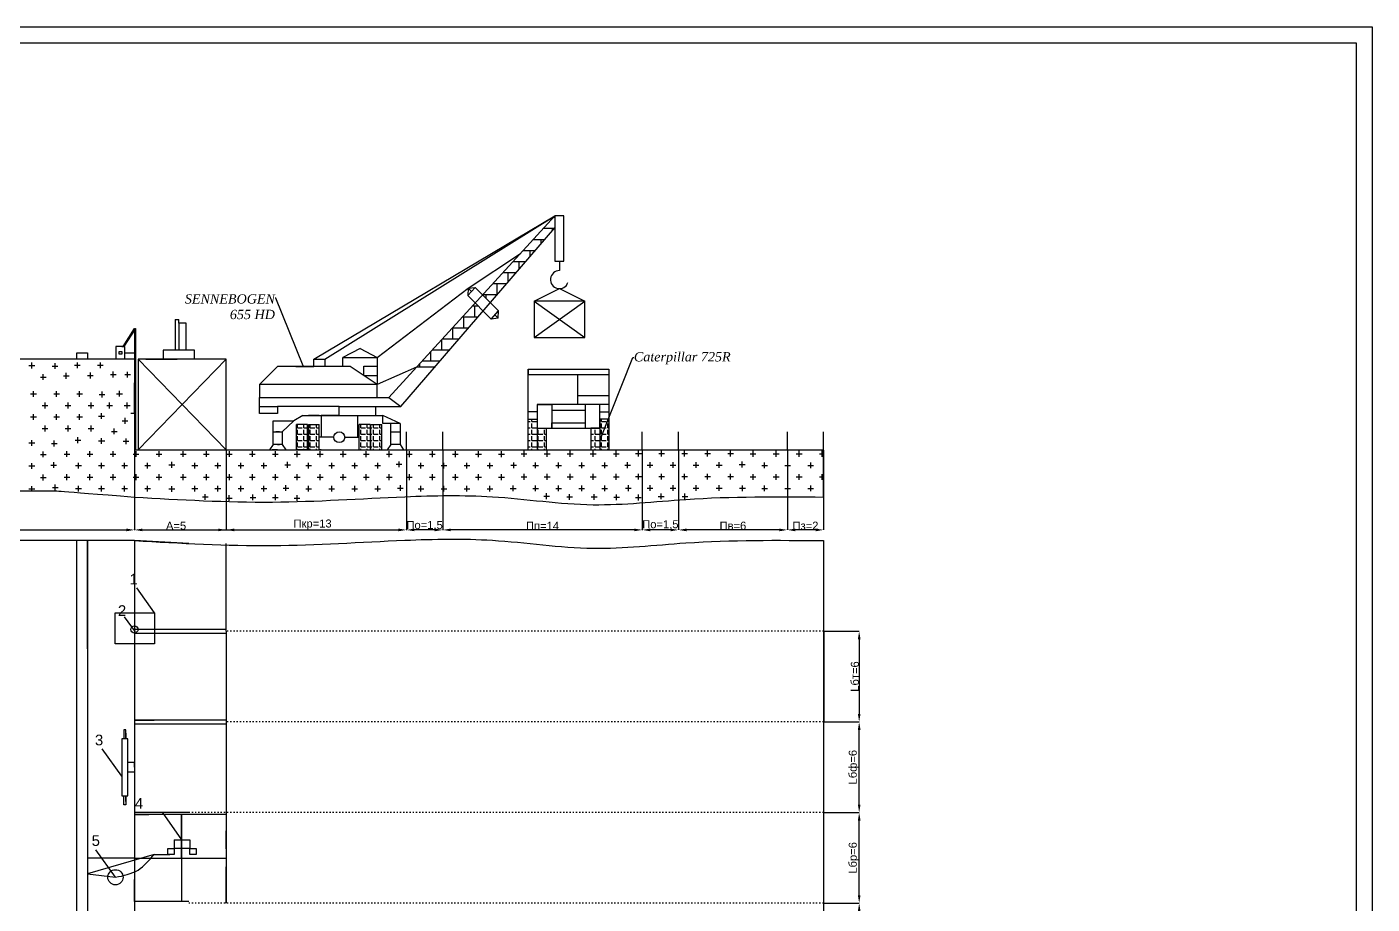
# Model space of a CAD drawing. Header units: millimetres. Extents: x -1735 to 23465, y 152 to 17972.
# Drawn here: x 10856 to 23465, y 9747 to 17972 of the extents above; entities that cross this region are included whole.
import ezdxf
from ezdxf import colors
from ezdxf.entities.mleader import LeaderData, LeaderLine
from ezdxf.math import Vec2, Vec3

# ---------------------------------------------------------------- set-up
doc = ezdxf.new("R2010")
doc.units = ezdxf.units.MM
doc.linetypes.add('ACAD_ISO03W100', pattern=[30, 12, -18])
doc.layers.add('Форматка', color=7, linetype='Continuous', lineweight=20)
doc.styles.get("Standard").update_dxf_attribs({"font": 'arial.ttf'})
doc.dimstyles.new('ISO-25', dxfattribs={"dimtxt": 75, "dimasz": 75, "dimexe": 1.25, "dimexo": 0.625, "dimtad": 1, "dimtxsty": 'Standard', "dimcen": 2.5, "dimadec": 0, "dimazin": 0, "dimtfac": 1, "dimtmove": 0, "dimatfit": 3, "dimfxl": 1, "dimarcsym": 0})
pattern_1 = [(0, (-18728.11, -28892.644), (0, 59.3725), [43.18, -16.1925]), (90, (-18728.11, -28892.644), (-59.3725, 4e-15), [43.18, -16.1925])]

# ---------------------------------------------------------------- blocks, each defined once
blk = doc.blocks.new('*D2')
at = {"color": 0, "lineweight": -2, "transparency": 16777216}
for p, q in [((18325, 12306), (18658, 12306)), ((18657, 12231), (18657, 11531)), ((18325, 11456), (18658, 11456))]:
    blk.add_line(p, q, dxfattribs=at)
at = {"color": 0, "transparency": 16777216}
for points in [[(18645, 12231), (18670, 12231), (18657, 12306)], [(18645, 11531), (18670, 11531), (18657, 11456)]]:
    blk.add_solid(points, dxfattribs=at)
at = {"layer": 'Defpoints', "color": 0, "transparency": 16777216}
for p in [(18324, 12306), (18324, 11456), (18657, 11456)]:
    blk.add_point(p, dxfattribs=at)
at = {"color": 0, "transparency": 16777216, "insert": (18617, 11881), "char_height": 75, "attachment_point": 5, "rotation": 90}
blk.add_mtext('Lбт=6', dxfattribs=at)
blk = doc.blocks.new('*D3')
at = {"color": 0, "lineweight": -2, "transparency": 16777216}
for p, q in [((18325, 11456), (18658, 11456)), ((18657, 10681), (18657, 11381)), ((18325, 10606), (18658, 10606))]:
    blk.add_line(p, q, dxfattribs=at)
at = {"color": 0, "transparency": 16777216}
for points in [[(18645, 11381), (18670, 11381), (18657, 11456)], [(18645, 10681), (18670, 10681), (18657, 10606)]]:
    blk.add_solid(points, dxfattribs=at)
at = {"layer": 'Defpoints', "color": 0, "transparency": 16777216}
for p in [(18324, 11456), (18657, 11456), (18324, 10606)]:
    blk.add_point(p, dxfattribs=at)
at = {"color": 0, "transparency": 16777216, "insert": (18608, 11031), "char_height": 75, "attachment_point": 5, "rotation": 90}
blk.add_mtext('Lбф=6', dxfattribs=at)
blk = doc.blocks.new('*D4')
at = {"color": 0, "lineweight": -2, "transparency": 16777216}
for p, q in [((18325, 10606), (18658, 10606)), ((18657, 9831), (18657, 10531)), ((18325, 9756), (18658, 9756))]:
    blk.add_line(p, q, dxfattribs=at)
at = {"color": 0, "transparency": 16777216}
for points in [[(18645, 10531), (18670, 10531), (18657, 10606)], [(18645, 9831), (18670, 9831), (18657, 9756)]]:
    blk.add_solid(points, dxfattribs=at)
at = {"layer": 'Defpoints', "color": 0, "transparency": 16777216}
for p in [(18324, 10606), (18657, 10606), (18324, 9756)]:
    blk.add_point(p, dxfattribs=at)
at = {"color": 0, "transparency": 16777216, "insert": (18608, 10181), "char_height": 75, "attachment_point": 5, "rotation": 90}
blk.add_mtext('Lбр=6', dxfattribs=at)
blk = doc.blocks.new('*D5')
at = {"color": 0, "lineweight": -2, "transparency": 16777216}
for p, q in [((18335, 9756), (18658, 9756)), ((18657, 6006), (18657, 9681)), ((18325, 5931), (18658, 5931))]:
    blk.add_line(p, q, dxfattribs=at)
at = {"color": 0, "transparency": 16777216}
for points in [[(18645, 9681), (18670, 9681), (18657, 9756)], [(18645, 6006), (18670, 6006), (18657, 5931)]]:
    blk.add_solid(points, dxfattribs=at)
at = {"layer": 'Defpoints', "color": 0, "transparency": 16777216}
for p in [(18335, 9756), (18657, 9756), (18324, 5931)]:
    blk.add_point(p, dxfattribs=at)
at = {"color": 0, "transparency": 16777216, "insert": (18611, 7843), "char_height": 75, "attachment_point": 5, "rotation": 90}
blk.add_mtext('Lвп=28,2', dxfattribs=at)
blk = doc.blocks.new('*D7')
at = {"color": 0, "lineweight": -2, "transparency": 16777216}
for p, q in [((16624, 14005), (16624, 13255)), ((16964, 14005), (16964, 13255)), ((16889, 13256), (16699, 13256))]:
    blk.add_line(p, q, dxfattribs=at)
at = {"color": 0, "transparency": 16777216}
for points in [[(16699, 13268), (16699, 13243), (16624, 13256)], [(16889, 13268), (16889, 13243), (16964, 13256)]]:
    blk.add_solid(points, dxfattribs=at)
at = {"layer": 'Defpoints', "color": 0, "transparency": 16777216}
for p in [(16624, 14006), (16964, 14006), (16624, 13256)]:
    blk.add_point(p, dxfattribs=at)
at = {"color": 0, "transparency": 16777216, "insert": (16794, 13302), "char_height": 75, "attachment_point": 5}
blk.add_mtext('По=1,5', dxfattribs=at)
blk = doc.blocks.new('*D8')
at = {"color": 0, "lineweight": -2, "transparency": 16777216}
for p, q in [((16964, 14005), (16964, 13255)), ((17984, 14005), (17984, 13255)), ((17909, 13256), (17039, 13256))]:
    blk.add_line(p, q, dxfattribs=at)
at = {"color": 0, "transparency": 16777216}
for points in [[(17039, 13268), (17039, 13243), (16964, 13256)], [(17909, 13268), (17909, 13243), (17984, 13256)]]:
    blk.add_solid(points, dxfattribs=at)
at = {"layer": 'Defpoints', "color": 0, "transparency": 16777216}
for p in [(16964, 14006), (17984, 14006), (16964, 13256)]:
    blk.add_point(p, dxfattribs=at)
at = {"color": 0, "transparency": 16777216, "insert": (17474, 13295), "char_height": 75, "attachment_point": 5}
blk.add_mtext('Пв=6', dxfattribs=at)
blk = doc.blocks.new('*D9')
at = {"color": 0, "lineweight": -2, "transparency": 16777216}
for p, q in [((18324, 14005), (18324, 13255)), ((17984, 13995), (17984, 13255)), ((18249, 13256), (18059, 13256))]:
    blk.add_line(p, q, dxfattribs=at)
at = {"color": 0, "transparency": 16777216}
for points in [[(18059, 13268), (18059, 13243), (17984, 13256)], [(18249, 13268), (18249, 13243), (18324, 13256)]]:
    blk.add_solid(points, dxfattribs=at)
at = {"layer": 'Defpoints', "color": 0, "transparency": 16777216}
for p in [(18324, 14006), (17984, 13995), (17984, 13256)]:
    blk.add_point(p, dxfattribs=at)
at = {"color": 0, "transparency": 16777216, "insert": (18154, 13295), "char_height": 75, "attachment_point": 5}
blk.add_mtext('Пз=2', dxfattribs=at)

msp = doc.modelspace()

# ---------------------------------------------------------------- hatches: boundary and pattern name
h = msp.add_hatch()
h.set_pattern_fill('AR-B816', color=256, scale=0.51, style=0)
h.set_pattern_definition([(0, (-18728.11, -28892.64), (0, 103.632), []), (90, (-18728.11, -28892.64), (-103.632, 103.632), [103.632, -103.632])])
h.paths.add_polyline_path([(15132.086, 15307.991), (15058.002, 15382.793), (14507.83, 14781.195), (14678.273, 14781.195)])
h.paths.add_polyline_path([(15127.274, 15458.541), (15199.209, 15385.908), (15804.889, 16088.994), (15804.889, 16199.494)])
h = msp.add_hatch()
h.set_pattern_fill('ANGLE', color=256, scale=8.5, style=0)
h.set_pattern_definition(pattern_1)
h.paths.add_polyline_path([(15554.135, 14005.837), (15639.135, 14005.837), (15639.135, 14294.837), (15554.135, 14294.837)])
h.paths.add_polyline_path([(15639.135, 14005.837), (15724.135, 14005.837), (15724.135, 14209.837), (15639.135, 14209.837)])
h.paths.add_polyline_path([(16225.635, 14209.837), (16140.635, 14209.837), (16140.635, 14005.837), (16225.635, 14005.837)])
h.paths.add_polyline_path([(16310.635, 14294.837), (16225.635, 14294.837), (16225.635, 14209.837), (16225.635, 14005.837), (16310.635, 14005.837)])
h = msp.add_hatch()
h.set_pattern_fill('ANGLE', color=256, scale=8.5, style=0)
h.set_pattern_definition(pattern_1)
h.paths.add_polyline_path([(13486.309, 14243.837), (13384.309, 14243.837), (13384.309, 14005.837), (13486.309, 14005.837)])
h.paths.add_polyline_path([(13494.809, 14005.837), (13596.809, 14005.837), (13596.809, 14124.837), (13596.809, 14243.837), (13494.809, 14243.837)])
h.paths.add_polyline_path([(14072.809, 14243.837), (13970.809, 14243.837), (13970.809, 14005.837), (14072.809, 14005.837)])
h.paths.add_polyline_path([(14183.309, 14243.837), (14081.309, 14243.837), (14081.309, 14005.837), (14183.309, 14005.837)])

# ---------------------------------------------------------------- linework, layer by layer
for p, q in [((13545.809, 14855.837), (15804.889, 16199.494)), ((13647.809, 14855.837), (15804.889, 16199.494)), ((14249.609, 14498.837), (15804.889, 16199.494)), ((15804.889, 16199.494), (15804.889, 15978.494)), ((15889.889, 16199.494), (15804.889, 16199.494)), ((15889.889, 15774.494), (15889.889, 16199.494)), ((14361.809, 14413.837), (15804.889, 16088.994)), ((15804.889, 15978.494), (15804.889, 15774.494)), ((14992.566, 15522.488), (15482.728, 15846.931)), ((15804.889, 15774.494), (15889.889, 15774.494)), ((15847.389, 15774.494), (15847.389, 15689.494)), ((15847.389, 15689.494), (15847.389, 15689.494)), ((14140.809, 14872.837), (14992.566, 15522.488)), ((14987.647, 15453.83), (15056.513, 15529.987)), ((14992.566, 15522.488), (14987.647, 15453.83)), ((14992.566, 15522.488), (15056.513, 15529.987)), ((15022.08, 15491.908), (14992.566, 15522.488)), ((15056.513, 15529.987), (15275.312, 15309.068)), ((15609.389, 15399.16), (15847.389, 15518.16)), ((15847.389, 15518.16), (16085.389, 15399.16)), ((14987.647, 15453.83), (15206.446, 15232.911)), ((16085.389, 15399.16), (15609.389, 15399.16)), ((15609.389, 15399.16), (15609.389, 15059.16)), ((15609.389, 15399.16), (16085.389, 15059.16)), ((15609.389, 15059.16), (16085.389, 15399.16)), ((16085.389, 15059.16), (16085.389, 15399.16)), ((15206.446, 15232.911), (15275.312, 15309.068)), ((15240.879, 15270.989), (15272.459, 15242.547)), ((15272.459, 15242.547), (15275.312, 15309.068)), ((11757.017, 14974.837), (11864.117, 15144.837)), ((11872.617, 15144.837), (11765.517, 14974.837)), ((11864.117, 15144.837), (11872.617, 15144.837)), ((11864.117, 15144.837), (11864.117, 14005.837)), ((11872.617, 15144.837), (11872.617, 14005.837)), ((12246.945, 15229.837), (12246.945, 14940.837)), ((12246.945, 15229.837), (12280.945, 15229.837)), ((12280.945, 15195.837), (12280.945, 15229.837)), ((12348.945, 15195.837), (12280.945, 15195.837)), ((12280.945, 15195.837), (12280.945, 14940.837)), ((12348.945, 14940.837), (12348.945, 15195.837)), ((15272.459, 15242.547), (15206.446, 15232.911)), ((15609.389, 15059.16), (16085.389, 15059.16)), ((11325.204, 14855.837), (11325.204, 14915.837)), ((11325.204, 14915.837), (11425.204, 14915.837)), ((11425.204, 14915.837), (11425.204, 14855.837)), ((11774.871, 14974.837), (11689.871, 14974.837)), ((11689.871, 14974.837), (11689.871, 14855.837)), ((11719.621, 14902.587), (11719.621, 14928.087)), ((11719.621, 14928.087), (11745.121, 14928.087)), ((11745.121, 14902.587), (11719.621, 14902.587)), ((11732.371, 14928.087), (11745.121, 14928.087)), ((11745.117, 14974.837), (11757.017, 14974.837)), ((11745.121, 14928.087), (11745.121, 14902.587)), ((11757.017, 14974.837), (11765.517, 14974.837)), ((11774.871, 14855.837), (11774.871, 14974.837)), ((11774.871, 14915.337), (11864.117, 14915.337)), ((11864.117, 14915.337), (11872.617, 14915.337)), ((12428.694, 14940.837), (12133.197, 14940.837)), ((12133.197, 14940.837), (12133.197, 14855.837)), ((12428.694, 14940.837), (12377.694, 14940.837)), ((12428.694, 14855.837), (12428.694, 14940.837)), ((13979.309, 14957.837), (13817.809, 14872.837)), ((13979.309, 14957.837), (14140.809, 14872.837)), ((11124.111, 14855.837), (5804.902, 14855.837)), ((10875.275, 14797.356), (10929.25, 14797.356)), ((10902.262, 14770.368), (10902.262, 14824.343)), ((11092.895, 14792.064), (11146.87, 14792.064)), ((11119.882, 14765.077), (11119.882, 14819.052)), ((11864.117, 14855.837), (11124.111, 14855.837)), ((11864.117, 14855.837), (11124.111, 14855.837)), ((11302.073, 14798.971), (11356.048, 14798.971)), ((11329.06, 14771.984), (11329.06, 14825.959)), ((11518.166, 14798.971), (11572.141, 14798.971)), ((11545.153, 14771.984), (11545.153, 14825.959)), ((12374.117, 14855.837), (11898.117, 14855.837)), ((11898.117, 14855.837), (11898.117, 14005.837)), ((11898.117, 14855.837), (12722.617, 14005.837)), ((12722.617, 14855.837), (11898.117, 14005.837)), ((11969.746, 14855.837), (12265.244, 14855.837)), ((12722.617, 14855.837), (12374.117, 14855.837)), ((12722.617, 14005.837), (12722.617, 14855.837)), ((13205.809, 14787.837), (13035.809, 14617.837)), ((13885.809, 14787.837), (13205.809, 14787.837)), ((13375.809, 14787.837), (13545.809, 14787.837)), ((13545.809, 14787.837), (13545.809, 14855.837)), ((13545.809, 14855.837), (13647.809, 14855.837)), ((13647.809, 14855.837), (13647.809, 14787.837)), ((13817.809, 14787.837), (13817.809, 14872.837)), ((13817.809, 14872.837), (14140.809, 14872.837)), ((13885.809, 14787.837), (13817.809, 14787.837)), ((14140.809, 14617.837), (13885.809, 14787.837)), ((14013.309, 14702.837), (14013.309, 14791.371)), ((14013.309, 14791.371), (14140.809, 14791.371)), ((14140.809, 14872.837), (14140.809, 14617.837)), ((14507.83, 14781.195), (14140.809, 14617.837)), ((14686.438, 14781.195), (14507.83, 14781.195)), ((15554.135, 14005.837), (15554.135, 14764.207)), ((15554.135, 14764.207), (16310.635, 14764.207)), ((15554.135, 14764.207), (15554.135, 14713.207)), ((16310.635, 14764.207), (16310.635, 14005.837)), ((10983.225, 14689.406), (11037.2, 14689.406)), ((11010.212, 14662.418), (11010.212, 14716.393)), ((11198.348, 14700.544), (11252.323, 14700.544)), ((11225.335, 14673.557), (11225.335, 14727.532)), ((11424.814, 14703.998), (11478.789, 14703.998)), ((11451.801, 14677.01), (11451.801, 14730.985)), ((11639.178, 14712.632), (11693.153, 14712.632)), ((11666.166, 14685.644), (11666.166, 14739.619)), ((11772.774, 14711.473), (11826.749, 14711.473)), ((11799.761, 14684.486), (11799.761, 14738.461)), ((11864.117, 14345.837), (11864.117, 14634.837)), ((14013.309, 14702.837), (14140.809, 14702.837)), ((15554.135, 14713.207), (16310.635, 14713.207)), ((16021.635, 14430.837), (16021.635, 14713.207)), ((16021.635, 14713.207), (16310.635, 14713.207)), ((16310.635, 14713.207), (16310.635, 14430.837)), ((10891.22, 14530.412), (10945.195, 14530.412)), ((10918.207, 14503.425), (10918.207, 14557.4)), ((11107.12, 14530.412), (11161.095, 14530.412)), ((11134.107, 14503.425), (11134.107, 14557.4)), ((11323.02, 14530.412), (11376.995, 14530.412)), ((11350.007, 14503.425), (11350.007, 14557.4)), ((11533.725, 14525.172), (11587.7, 14525.172)), ((11560.712, 14498.185), (11560.712, 14552.16)), ((11697.459, 14532.357), (11751.434, 14532.357)), ((11724.447, 14505.37), (11724.447, 14559.345)), ((14140.809, 14617.837), (13035.809, 14617.837)), ((13035.809, 14617.837), (13035.809, 14498.837)), ((14140.809, 14617.837), (13885.809, 14617.837)), ((14140.809, 14498.837), (14140.809, 14617.837)), ((16021.635, 14430.837), (16021.635, 14515.837)), ((16021.635, 14515.837), (16310.635, 14515.837)), ((10999.17, 14422.462), (11053.145, 14422.462)), ((11026.157, 14395.475), (11026.157, 14449.45)), ((11215.07, 14422.462), (11269.045, 14422.462)), ((11242.057, 14395.475), (11242.057, 14449.45)), ((11430.97, 14422.462), (11484.945, 14422.462)), ((11457.957, 14395.475), (11457.957, 14449.45)), ((11604.213, 14422.462), (11658.188, 14422.462)), ((11631.2, 14395.475), (11631.2, 14449.45)), ((11769.187, 14422.462), (11823.162, 14422.462)), ((11796.175, 14395.475), (11796.175, 14449.45)), ((13035.809, 14413.837), (13035.809, 14498.837)), ((13035.809, 14498.837), (14140.809, 14498.837)), ((13035.809, 14345.837), (13035.809, 14413.837)), ((13035.809, 14413.837), (13205.809, 14413.837)), ((13783.809, 14413.837), (13205.809, 14413.837)), ((13205.809, 14413.837), (13205.809, 14345.837)), ((13783.809, 14328.837), (13783.809, 14413.837)), ((13783.809, 14413.837), (14123.809, 14413.837)), ((14123.809, 14413.837), (14123.809, 14328.837)), ((14123.809, 14413.837), (14361.809, 14413.837)), ((14140.809, 14498.837), (14249.609, 14498.837)), ((14249.609, 14498.837), (14361.809, 14413.837)), ((16225.635, 14430.837), (15639.135, 14430.837)), ((15639.135, 14430.837), (15639.135, 14294.837)), ((15639.135, 14430.837), (15775.135, 14430.837)), ((15775.135, 14430.837), (15775.135, 14209.837)), ((15775.135, 14430.837), (15775.135, 14379.837)), ((15775.135, 14379.837), (16089.635, 14379.837)), ((16021.635, 14430.837), (16021.635, 14481.837)), ((16225.635, 14430.837), (16072.635, 14430.837)), ((16225.635, 14430.837), (16089.635, 14430.837)), ((16089.635, 14430.837), (16089.635, 14209.837)), ((16225.635, 14209.837), (16225.635, 14430.837)), ((16310.635, 14430.837), (16225.635, 14430.837)), ((10891.22, 14314.512), (10945.195, 14314.512)), ((10918.207, 14287.525), (10918.207, 14341.5)), ((11107.12, 14314.512), (11161.095, 14314.512)), ((11134.107, 14287.525), (11134.107, 14341.5)), ((11323.02, 14314.512), (11376.995, 14314.512)), ((11350.007, 14287.525), (11350.007, 14341.5)), ((11528.538, 14323.138), (11582.513, 14323.138)), ((11555.526, 14296.15), (11555.526, 14350.125)), ((11749.818, 14278.611), (11803.793, 14278.611)), ((11776.805, 14251.623), (11776.805, 14305.598)), ((11864.117, 14345.837), (11830.117, 14345.837)), ((11864.117, 14345.837), (11864.117, 14005.837)), ((11864.117, 14345.212), (11864.117, 13254.618)), ((13205.809, 14345.837), (13035.809, 14345.837)), ((13163.309, 14056.837), (13163.309, 14277.837)), ((13163.309, 14277.837), (13358.809, 14277.837)), ((13248.309, 14175.837), (13358.809, 14277.837)), ((13443.809, 14328.837), (13358.809, 14277.837)), ((13443.809, 14328.837), (13783.809, 14328.837)), ((13596.809, 14328.837), (13494.809, 14328.837)), ((13783.809, 14328.837), (13613.809, 14328.837)), ((13613.809, 14328.837), (13613.809, 14124.837)), ((13783.809, 14328.837), (13953.809, 14328.837)), ((13953.809, 14328.837), (13953.809, 14124.837)), ((13953.809, 14328.837), (14191.809, 14328.837)), ((14191.809, 14328.837), (14191.809, 14328.837)), ((14353.309, 14252.337), (14191.809, 14328.837)), ((14191.809, 14252.337), (14191.809, 14328.837)), ((14268.309, 14252.337), (14191.809, 14252.337)), ((14268.309, 14056.837), (14268.309, 14252.337)), ((14353.309, 14252.337), (14268.309, 14252.337)), ((14353.309, 14252.337), (14353.309, 14175.837)), ((15639.135, 14362.837), (15554.135, 14362.837)), ((15554.135, 14005.837), (15554.135, 14294.837)), ((15554.135, 14294.837), (15639.135, 14294.837)), ((15554.135, 14294.837), (15639.135, 14294.837)), ((15639.135, 14294.837), (15639.135, 14005.837)), ((15639.135, 14294.837), (15639.135, 14209.837)), ((15775.135, 14209.837), (15775.135, 14260.837)), ((15775.135, 14260.837), (16089.635, 14260.837)), ((16225.635, 14362.837), (16310.635, 14362.837)), ((16310.635, 14294.837), (16225.635, 14294.837)), ((16225.635, 14294.837), (16225.635, 14005.837)), ((10999.17, 14206.562), (11053.145, 14206.562)), ((11026.157, 14179.575), (11026.157, 14233.55)), ((11215.07, 14206.562), (11269.045, 14206.562)), ((11242.057, 14179.575), (11242.057, 14233.55)), ((11335.156, 14070.31), (11335.156, 14124.285)), ((11430.97, 14206.562), (11484.945, 14206.562)), ((11457.957, 14179.575), (11457.957, 14233.55)), ((11648.556, 14179.775), (11702.531, 14179.775)), ((11675.543, 14152.788), (11675.543, 14206.763)), ((13163.309, 14175.837), (13248.309, 14175.837)), ((13222.809, 14175.837), (13188.809, 14175.837)), ((13248.309, 14175.837), (13248.309, 14056.837)), ((13486.309, 14243.837), (13384.309, 14243.837)), ((13384.309, 14005.837), (13384.309, 14243.837)), ((13486.309, 14005.837), (13486.309, 14243.837)), ((13494.809, 14243.837), (13494.809, 14005.837)), ((13494.809, 14005.837), (13494.809, 14243.837)), ((13494.809, 14243.837), (13596.809, 14243.837)), ((13596.809, 14005.837), (13596.809, 14243.837)), ((13596.809, 14005.837), (13596.809, 14124.837)), ((13732.809, 14124.837), (13596.809, 14124.837)), ((13834.809, 14124.837), (13970.809, 14124.837)), ((13970.809, 14005.837), (13970.809, 14243.837)), ((14072.809, 14243.837), (13970.809, 14243.837)), ((14072.809, 14243.837), (14072.809, 14005.837)), ((14081.309, 14005.837), (14081.309, 14243.837)), ((14081.309, 14243.837), (14183.309, 14243.837)), ((14183.309, 14005.837), (14183.309, 14243.837)), ((14268.309, 14175.837), (14353.309, 14175.837)), ((14353.309, 14175.837), (14353.309, 14056.837)), ((14414.117, 14005.837), (14414.117, 14175.837)), ((14754.117, 14005.837), (14754.117, 14175.837)), ((15639.135, 14209.837), (16225.635, 14209.837)), ((15639.135, 14209.837), (15724.135, 14209.837)), ((15724.135, 14209.837), (15724.135, 14005.837)), ((16225.635, 14209.837), (16140.635, 14209.837)), ((16140.635, 14209.837), (16140.635, 14005.837)), ((16624.117, 14005.837), (16624.117, 14175.837)), ((16964.117, 14005.837), (16964.117, 14175.837)), ((17984.117, 14005.837), (17984.117, 14175.837)), ((18324.117, 14005.837), (18324.117, 14175.837)), ((10875.275, 14071.456), (10929.25, 14071.456)), ((10902.262, 14044.468), (10902.262, 14098.443)), ((11085.98, 14066.215), (11139.955, 14066.215)), ((11112.967, 14039.228), (11112.967, 14093.203)), ((11308.169, 14097.298), (11362.144, 14097.298)), ((11308.988, 14097.298), (11362.963, 14097.298)), ((11528.538, 14090.391), (11582.513, 14090.391)), ((11533.725, 14090.391), (11587.7, 14090.391)), ((11555.526, 14063.403), (11555.526, 14117.378)), ((11758.462, 14086.937), (11812.437, 14086.937)), ((11785.449, 14059.949), (11785.449, 14113.924)), ((11864.117, 14005.837), (18324.117, 14005.837)), ((11864.117, 14005.837), (12374.117, 14005.837)), ((11864.117, 14005.212), (11864.117, 13254.618)), ((11872.617, 14005.837), (12722.617, 14005.837)), ((12374.117, 14005.837), (14414.117, 14005.837)), ((12722.617, 14005.837), (12723.989, 13254.618)), ((13163.309, 14056.837), (13129.309, 14005.837)), ((13129.309, 14005.837), (14387.309, 14005.837)), ((13205.809, 14005.837), (13154.809, 14005.837)), ((13248.309, 14056.837), (13163.309, 14056.837)), ((13205.809, 14056.837), (13222.809, 14056.837)), ((13248.309, 14056.837), (13282.309, 14005.837)), ((13384.309, 14005.837), (13486.309, 14005.837)), ((13486.309, 14005.837), (13384.309, 14005.837)), ((13494.809, 14005.837), (13486.309, 14005.837)), ((13613.809, 14005.837), (13596.809, 14005.837)), ((13734.117, 14005.837), (13734.117, 14005.837)), ((14268.309, 14056.837), (14234.309, 14005.837)), ((14353.309, 14056.837), (14268.309, 14056.837)), ((14353.309, 14056.837), (14387.309, 14005.837)), ((14414.117, 14005.837), (14754.117, 14005.837)), ((14414.117, 14005.212), (14414.117, 13254.618)), ((14754.117, 14005.837), (16624.117, 14005.837)), ((14754.117, 14005.212), (14754.117, 13254.618)), ((15516.525, 13942.025), (15516.525, 13996)), ((15554.135, 14005.837), (16310.635, 14005.837)), ((15732.425, 13942.025), (15732.425, 13996)), ((15948.325, 13942.025), (15948.325, 13996)), ((16164.225, 13942.025), (16164.225, 13996)), ((16380.125, 13942.025), (16380.125, 13996)), ((16588.953, 13944.678), (16588.953, 13998.653)), ((16624.117, 14005.837), (16964.117, 14005.837)), ((16624.117, 14005.212), (16624.117, 13254.618)), ((16804.853, 13944.678), (16804.853, 13998.653)), ((16964.117, 14005.837), (17984.117, 14005.837)), ((17020.753, 13944.678), (17020.753, 13998.653)), ((17236.653, 13944.678), (17236.653, 13998.653)), ((17452.553, 13944.678), (17452.553, 13998.653)), ((17663.082, 13941.892), (17663.082, 13995.867)), ((17878.982, 13941.892), (17878.982, 13995.867)), ((17984.117, 14005.837), (18324.117, 14005.837)), ((18094.882, 13941.892), (18094.882, 13995.867)), ((18310.782, 13941.892), (18310.782, 13995.867)), ((18324.117, 13563.837), (18324.117, 14005.837)), ((10902.262, 13828.568), (10902.262, 13882.543)), ((10983.225, 13963.506), (11037.2, 13963.506)), ((11010.212, 13936.518), (11010.212, 13990.493)), ((11107.781, 13837.193), (11107.781, 13891.168)), ((11204.742, 13966.512), (11258.717, 13966.512)), ((11231.729, 13939.525), (11231.729, 13993.5)), ((11339.679, 13831.575), (11339.679, 13885.55)), ((11420.642, 13966.512), (11474.617, 13966.512)), ((11447.629, 13939.525), (11447.629, 13993.5)), ((11555.579, 13831.575), (11555.579, 13885.55)), ((11636.542, 13966.512), (11690.517, 13966.512)), ((11663.529, 13939.525), (11663.529, 13993.5)), ((11771.479, 13831.575), (11771.479, 13885.55)), ((11852.442, 13966.512), (11906.417, 13966.512)), ((11879.429, 13939.525), (11879.429, 13993.5)), ((11987.379, 13831.575), (11987.379, 13885.55)), ((12068.342, 13966.512), (12122.317, 13966.512)), ((12095.329, 13939.525), (12095.329, 13993.5)), ((12215.079, 13838.689), (12215.079, 13892.664)), ((12295.268, 13966.572), (12349.243, 13966.572)), ((12322.255, 13939.584), (12322.255, 13993.559)), ((12430.205, 13831.634), (12430.205, 13885.609)), ((12511.168, 13966.572), (12565.143, 13966.572)), ((12538.155, 13939.584), (12538.155, 13993.559)), ((12646.105, 13831.634), (12646.105, 13885.609)), ((12727.068, 13966.572), (12781.043, 13966.572)), ((12754.055, 13939.584), (12754.055, 13993.559)), ((12862.005, 13831.634), (12862.005, 13885.609)), ((12942.968, 13966.572), (12996.943, 13966.572)), ((12969.955, 13939.584), (12969.955, 13993.559)), ((13077.905, 13831.634), (13077.905, 13885.609)), ((13158.868, 13966.572), (13212.843, 13966.572)), ((13185.855, 13939.584), (13185.855, 13993.559)), ((13299.741, 13838.811), (13299.741, 13892.786)), ((13362.078, 13966.3), (13416.053, 13966.3)), ((13389.066, 13939.313), (13389.066, 13993.288)), ((13497.016, 13831.363), (13497.016, 13885.338)), ((13577.978, 13966.3), (13631.953, 13966.3)), ((13604.966, 13939.313), (13604.966, 13993.288)), ((13712.916, 13831.363), (13712.916, 13885.338)), ((13793.878, 13966.3), (13847.853, 13966.3)), ((13820.866, 13939.313), (13820.866, 13993.288)), ((13928.816, 13831.363), (13928.816, 13885.338)), ((14009.778, 13966.3), (14063.753, 13966.3)), ((14036.766, 13939.313), (14036.766, 13993.288)), ((14144.716, 13831.363), (14144.716, 13885.338)), ((14225.678, 13966.3), (14279.653, 13966.3)), ((14252.666, 13939.313), (14252.666, 13993.288)), ((14317.592, 13870.883), (14371.567, 13870.883)), ((14344.58, 13843.896), (14344.58, 13897.871)), ((14414.117, 13994.587), (14414.117, 13254.618)), ((14414.117, 13966.3), (14468.092, 13966.3)), ((14441.104, 13939.313), (14441.104, 13993.288)), ((14549.054, 13831.363), (14549.054, 13885.338)), ((14630.017, 13966.3), (14683.992, 13966.3)), ((14657.004, 13939.313), (14657.004, 13993.288)), ((14754.117, 13994.587), (14754.117, 13254.618)), ((14764.954, 13831.363), (14764.954, 13885.338)), ((14845.917, 13966.3), (14899.892, 13966.3)), ((14872.904, 13939.313), (14872.904, 13993.288)), ((14980.854, 13831.363), (14980.854, 13885.338)), ((15061.817, 13966.3), (15115.792, 13966.3)), ((15088.804, 13939.313), (15088.804, 13993.288)), ((15196.754, 13831.363), (15196.754, 13885.338)), ((15277.717, 13966.3), (15331.692, 13966.3)), ((15304.704, 13939.313), (15304.704, 13993.288)), ((15419.305, 13835.114), (15419.305, 13889.089)), ((15489.538, 13969.012), (15543.513, 13969.012)), ((15624.475, 13834.075), (15624.475, 13888.05)), ((15705.438, 13969.012), (15759.413, 13969.012)), ((15840.375, 13834.075), (15840.375, 13888.05)), ((15921.338, 13969.012), (15975.313, 13969.012)), ((16056.275, 13834.075), (16056.275, 13888.05)), ((16137.238, 13969.012), (16191.213, 13969.012)), ((16272.175, 13834.075), (16272.175, 13888.05)), ((16353.138, 13969.012), (16407.113, 13969.012)), ((16487.113, 13836.265), (16487.113, 13890.24)), ((16561.966, 13971.666), (16615.941, 13971.666)), ((16696.903, 13836.728), (16696.903, 13890.703)), ((16777.866, 13971.666), (16831.841, 13971.666)), ((16912.803, 13836.728), (16912.803, 13890.703)), ((16993.766, 13971.666), (17047.741, 13971.666)), ((17128.703, 13836.728), (17128.703, 13890.703)), ((17209.666, 13971.666), (17263.641, 13971.666)), ((17344.603, 13836.728), (17344.603, 13890.703)), ((17425.566, 13971.666), (17479.541, 13971.666)), ((17560.26, 13841.942), (17560.26, 13895.917)), ((17636.095, 13968.879), (17690.07, 13968.879)), ((17771.032, 13833.942), (17771.032, 13887.917)), ((17851.995, 13968.879), (17905.97, 13968.879)), ((17986.932, 13833.942), (17986.932, 13887.917)), ((18067.895, 13968.879), (18121.87, 13968.879)), ((18202.832, 13833.942), (18202.832, 13887.917)), ((18283.795, 13968.879), (18324.117, 13968.879)), ((10875.275, 13855.556), (10929.25, 13855.556)), ((10983.225, 13747.606), (11037.2, 13747.606)), ((11010.212, 13720.618), (11010.212, 13774.593)), ((11080.793, 13864.181), (11134.768, 13864.181)), ((11204.742, 13750.612), (11258.717, 13750.612)), ((11231.729, 13723.625), (11231.729, 13777.6)), ((11312.692, 13858.562), (11366.667, 13858.562)), ((11420.642, 13750.612), (11474.617, 13750.612)), ((11447.629, 13723.625), (11447.629, 13777.6)), ((11528.592, 13858.562), (11582.567, 13858.562)), ((11636.542, 13750.612), (11690.517, 13750.612)), ((11663.529, 13723.625), (11663.529, 13777.6)), ((11744.492, 13858.562), (11798.467, 13858.562)), ((11852.442, 13750.612), (11906.417, 13750.612)), ((11879.429, 13723.625), (11879.429, 13777.6)), ((11960.392, 13858.562), (12014.367, 13858.562)), ((12068.342, 13750.612), (12122.317, 13750.612)), ((12095.329, 13723.625), (12095.329, 13777.6)), ((12188.092, 13865.677), (12242.067, 13865.677)), ((12295.268, 13750.672), (12349.243, 13750.672)), ((12322.255, 13723.684), (12322.255, 13777.659)), ((12403.218, 13858.622), (12457.193, 13858.622)), ((12511.168, 13750.672), (12565.143, 13750.672)), ((12538.155, 13723.684), (12538.155, 13777.659)), ((12619.118, 13858.622), (12673.093, 13858.622)), ((12727.068, 13750.672), (12781.043, 13750.672)), ((12754.055, 13723.684), (12754.055, 13777.659)), ((12835.018, 13858.622), (12888.993, 13858.622)), ((12942.968, 13750.672), (12996.943, 13750.672)), ((12969.955, 13723.684), (12969.955, 13777.659)), ((13050.918, 13858.622), (13104.893, 13858.622)), ((13158.868, 13750.672), (13212.843, 13750.672)), ((13185.855, 13723.684), (13185.855, 13777.659)), ((13272.754, 13865.799), (13326.729, 13865.799)), ((13362.078, 13750.4), (13416.053, 13750.4)), ((13389.066, 13723.413), (13389.066, 13777.388)), ((13470.028, 13858.35), (13524.003, 13858.35)), ((13577.978, 13750.4), (13631.953, 13750.4)), ((13604.966, 13723.413), (13604.966, 13777.388)), ((13685.928, 13858.35), (13739.903, 13858.35)), ((13793.878, 13750.4), (13847.853, 13750.4)), ((13820.866, 13723.413), (13820.866, 13777.388)), ((13901.828, 13858.35), (13955.803, 13858.35)), ((14009.778, 13750.4), (14063.753, 13750.4)), ((14036.766, 13723.413), (14036.766, 13777.388)), ((14117.728, 13858.35), (14171.703, 13858.35)), ((14225.678, 13750.4), (14279.653, 13750.4)), ((14252.666, 13723.413), (14252.666, 13777.388)), ((14414.117, 13750.4), (14468.092, 13750.4)), ((14441.104, 13723.413), (14441.104, 13777.388)), ((14522.067, 13858.35), (14576.042, 13858.35)), ((14630.017, 13750.4), (14683.992, 13750.4)), ((14657.004, 13723.413), (14657.004, 13777.388)), ((14737.967, 13858.35), (14791.942, 13858.35)), ((14845.917, 13750.4), (14899.892, 13750.4)), ((14872.904, 13723.413), (14872.904, 13777.388)), ((14953.867, 13858.35), (15007.842, 13858.35)), ((15061.817, 13750.4), (15115.792, 13750.4)), ((15088.804, 13723.413), (15088.804, 13777.388)), ((15169.767, 13858.35), (15223.742, 13858.35)), ((15277.717, 13750.4), (15331.692, 13750.4)), ((15304.704, 13723.413), (15304.704, 13777.388)), ((15392.317, 13862.101), (15446.292, 13862.101)), ((15489.538, 13753.112), (15543.513, 13753.112)), ((15516.525, 13726.125), (15516.525, 13780.1)), ((15597.488, 13861.062), (15651.463, 13861.062)), ((15705.438, 13753.112), (15759.413, 13753.112)), ((15732.425, 13726.125), (15732.425, 13780.1)), ((15813.388, 13861.062), (15867.363, 13861.062)), ((15921.338, 13753.112), (15975.313, 13753.112)), ((15948.325, 13726.125), (15948.325, 13780.1)), ((16029.288, 13861.062), (16083.263, 13861.062)), ((16137.238, 13753.112), (16191.213, 13753.112)), ((16164.225, 13726.125), (16164.225, 13780.1)), ((16245.188, 13861.062), (16299.163, 13861.062)), ((16353.138, 13753.112), (16407.113, 13753.112)), ((16380.125, 13726.125), (16380.125, 13780.1)), ((16460.125, 13863.253), (16514.1, 13863.253)), ((16561.966, 13755.766), (16615.941, 13755.766)), ((16588.953, 13728.778), (16588.953, 13782.753)), ((16669.916, 13863.716), (16723.891, 13863.716)), ((16777.866, 13755.766), (16831.841, 13755.766)), ((16804.853, 13728.778), (16804.853, 13782.753)), ((16885.816, 13863.716), (16939.791, 13863.716)), ((16993.766, 13755.766), (17047.741, 13755.766)), ((17020.753, 13728.778), (17020.753, 13782.753)), ((17101.716, 13863.716), (17155.691, 13863.716)), ((17209.666, 13755.766), (17263.641, 13755.766)), ((17236.653, 13728.778), (17236.653, 13782.753)), ((17317.616, 13863.716), (17371.591, 13863.716)), ((17425.566, 13755.766), (17479.541, 13755.766)), ((17452.553, 13728.778), (17452.553, 13782.753)), ((17533.272, 13868.929), (17587.247, 13868.929)), ((17636.095, 13752.979), (17690.07, 13752.979)), ((17663.082, 13725.992), (17663.082, 13779.967)), ((17744.045, 13860.929), (17798.02, 13860.929)), ((17851.995, 13752.979), (17905.97, 13752.979)), ((17878.982, 13725.992), (17878.982, 13779.967)), ((17959.945, 13860.929), (18013.92, 13860.929)), ((18067.895, 13752.979), (18121.87, 13752.979)), ((18094.882, 13725.992), (18094.882, 13779.967)), ((18175.845, 13860.929), (18229.82, 13860.929)), ((18283.795, 13752.979), (18324.117, 13752.979)), ((18310.782, 13725.992), (18310.782, 13779.967)), ((10875.275, 13639.656), (10929.25, 13639.656)), ((10902.262, 13622.195), (10902.262, 13666.643)), ((11094.623, 13653.512), (11148.598, 13653.512)), ((11121.611, 13626.525), (11121.611, 13680.5)), ((11312.692, 13642.662), (11366.667, 13642.662)), ((11339.679, 13615.675), (11339.679, 13669.65)), ((11528.592, 13642.662), (11582.567, 13642.662)), ((11549.962, 13619.869), (11549.962, 13619.87)), ((11555.579, 13615.675), (11555.579, 13669.65)), ((11744.492, 13642.662), (11798.467, 13642.662)), ((11771.479, 13615.675), (11771.479, 13669.65)), ((11960.392, 13642.662), (12014.367, 13642.662)), ((11987.379, 13615.675), (11987.379, 13669.65)), ((12188.092, 13639.467), (12242.067, 13639.467)), ((12215.079, 13612.479), (12215.079, 13666.454)), ((12403.218, 13642.722), (12457.193, 13642.722)), ((12430.205, 13615.734), (12430.205, 13669.709)), ((12619.118, 13642.722), (12673.093, 13642.722)), ((12646.105, 13615.734), (12646.105, 13669.709)), ((12835.018, 13642.722), (12888.993, 13642.722)), ((12862.005, 13615.734), (12862.005, 13669.709)), ((13050.918, 13642.722), (13104.893, 13642.722)), ((13077.905, 13615.734), (13077.905, 13669.709)), ((13257.195, 13648.127), (13311.17, 13648.127)), ((13284.182, 13621.14), (13284.182, 13675.115)), ((13470.028, 13642.45), (13524.003, 13642.45)), ((13497.016, 13615.463), (13497.016, 13669.438)), ((13685.928, 13642.45), (13739.903, 13642.45)), ((13712.916, 13615.463), (13712.916, 13669.438)), ((13901.828, 13642.45), (13955.803, 13642.45)), ((13928.816, 13615.463), (13928.816, 13669.438)), ((14117.728, 13642.45), (14171.703, 13642.45)), ((14144.716, 13615.463), (14144.716, 13669.438)), ((14329.694, 13648.127), (14383.669, 13648.127)), ((14356.681, 13621.14), (14356.681, 13675.115)), ((14522.067, 13642.45), (14576.042, 13642.45)), ((14549.054, 13615.463), (14549.054, 13669.438)), ((14737.967, 13642.45), (14791.942, 13642.45)), ((14764.954, 13615.463), (14764.954, 13669.438)), ((14953.867, 13642.45), (15007.842, 13642.45)), ((14980.854, 13615.463), (14980.854, 13669.438)), ((15169.767, 13642.45), (15223.742, 13642.45)), ((15196.754, 13615.463), (15196.754, 13669.438)), ((15387.131, 13644.525), (15441.106, 13644.525)), ((15414.118, 13617.538), (15414.118, 13671.513)), ((15597.488, 13645.162), (15651.463, 13645.162)), ((15624.475, 13618.175), (15624.475, 13672.15)), ((15813.388, 13645.162), (15867.363, 13645.162)), ((15840.375, 13618.175), (15840.375, 13672.15)), ((16029.288, 13645.162), (16083.263, 13645.162)), ((16056.275, 13618.175), (16056.275, 13672.15)), ((16245.188, 13645.162), (16299.163, 13645.162)), ((16272.175, 13618.175), (16272.175, 13672.15)), ((16467.04, 13647.404), (16521.015, 13647.404)), ((16494.028, 13620.416), (16494.028, 13674.391)), ((16669.916, 13647.816), (16723.891, 13647.816)), ((16696.903, 13620.828), (16696.903, 13674.803)), ((16885.816, 13647.816), (16939.791, 13647.816)), ((16912.803, 13620.828), (16912.803, 13674.803)), ((17101.716, 13647.816), (17155.691, 13647.816)), ((17128.703, 13620.828), (17128.703, 13674.803)), ((17317.616, 13647.816), (17371.591, 13647.816)), ((17344.603, 13620.828), (17344.603, 13674.803)), ((17536.85, 13646.123), (17590.825, 13646.123)), ((17563.837, 13619.136), (17563.837, 13673.111)), ((17744.045, 13645.029), (17798.02, 13645.029)), ((17771.032, 13618.042), (17771.032, 13672.017)), ((17959.945, 13645.029), (18013.92, 13645.029)), ((17986.932, 13618.042), (17986.932, 13672.017)), ((18175.845, 13645.029), (18229.82, 13645.029)), ((18202.832, 13618.042), (18202.832, 13672.017)), ((11765.862, 13616.79), (11765.862, 13616.793)), ((12500.995, 13565.215), (12554.97, 13565.215)), ((12527.982, 13538.227), (12527.982, 13592.202)), ((12726.136, 13555.009), (12780.111, 13555.009)), ((12753.123, 13528.022), (12753.123, 13581.997)), ((12947.75, 13560.157), (13001.725, 13560.157)), ((12974.737, 13533.169), (12974.737, 13587.144)), ((13158.656, 13560.157), (13212.631, 13560.157)), ((13185.644, 13533.169), (13185.644, 13587.144)), ((13360.92, 13554.976), (13414.895, 13554.976)), ((13387.907, 13527.989), (13387.907, 13581.964)), ((15700.034, 13572), (15754.009, 13572)), ((15727.021, 13545.013), (15727.021, 13598.988)), ((15916.127, 13565.093), (15970.102, 13565.093)), ((15943.115, 13538.105), (15943.115, 13592.08)), ((16146.05, 13565.093), (16200.025, 13565.093)), ((16173.038, 13538.105), (16173.038, 13592.08)), ((16356.957, 13561.639), (16410.932, 13561.639)), ((16383.945, 13534.652), (16383.945, 13588.627)), ((16561.314, 13559.857), (16615.289, 13559.857)), ((16588.302, 13532.869), (16588.302, 13586.844)), ((16773.95, 13570.217), (16827.925, 13570.217)), ((16800.938, 13543.23), (16800.938, 13597.205)), ((16996.958, 13570.217), (17050.933, 13570.217)), ((17023.946, 13543.23), (17023.946, 13597.205)), ((5879.902, 13255.868), (11124.111, 13255.868)), ((11124.111, 13255.868), (11789.117, 13255.868)), ((11939.117, 13255.868), (12449.117, 13255.868)), ((12449.117, 13255.868), (14339.117, 13255.868)), ((14679.117, 13255.868), (14489.117, 13255.868)), ((16549.117, 13255.868), (14829.117, 13255.868)), ((11124.111, 13155.837), (-128.719, 13155.837)), ((11864.117, 13155.837), (11124.111, 13155.837)), ((11325.204, 2552.087), (11325.204, 13155.837)), ((11425.204, 12140.708), (11425.204, 13155.837)), ((11425.204, 13155.837), (11425.204, 2552.087)), ((11864.117, 13155.837), (11864.117, 12305.837)), ((12374.117, 13128.024), (11864.117, 13155.837)), ((12724.221, 12305.837), (12724.221, 13128.024)), ((18324.117, 13155.837), (18324.117, 2552.087)), ((12052.125, 12478.767), (11886.262, 12712.409)), ((11875.309, 12300.294), (11772.44, 12440.76)), ((11864.117, 12458.837), (11864.117, 12305.837)), ((12724.221, 12322.837), (11864.117, 12322.837)), ((11864.117, 12305.837), (11864.117, 2552.087)), ((11864.117, 12288.837), (12724.221, 12288.837)), ((12724.221, 12305.837), (12724.221, 11455.837)), ((18324.117, 12305.837), (18324.117, 11455.837)), ((18324.742, 12305.837), (18324.742, 11455.837)), ((11864.117, 11781.466), (11864.117, 11738.966)), ((11782.01, 11381.008), (11764.16, 11381.008)), ((11764.16, 11381.008), (11764.16, 11297.708)), ((11782.01, 11297.708), (11782.01, 11381.008)), ((11782.01, 11351.258), (11782.01, 11297.708)), ((12724.221, 11472.837), (11864.117, 11472.837)), ((11864.117, 11472.837), (12048.88, 11472.837)), ((11864.117, 11438.837), (11864.117, 10622.837)), ((11864.117, 11438.837), (12724.221, 11438.837)), ((12724.221, 11455.837), (12724.221, 10605.837)), ((11744.525, 11297.708), (11744.525, 10762.208)), ((11801.645, 11297.708), (11744.525, 11297.708)), ((11801.645, 10762.208), (11801.645, 11297.708)), ((11744.525, 10945.906), (11561.528, 11203.683)), ((11864.117, 11074.583), (11801.645, 11074.583)), ((11864.117, 10985.333), (11801.645, 10985.333)), ((11864.117, 11094.587), (11864.117, 10967.087)), ((11864.117, 11030.837), (11864.117, 11073.337)), ((11744.525, 10762.208), (11801.645, 10762.208)), ((11764.16, 10708.658), (11764.16, 10762.208)), ((11782.01, 10708.658), (11782.01, 10762.208)), ((11782.01, 10762.208), (11782.01, 10678.908)), ((11764.16, 10678.908), (11764.16, 10708.658)), ((11782.01, 10678.908), (11764.16, 10678.908)), ((12374.117, 10605.837), (11864.117, 10605.837)), ((12309.123, 10351.108), (12126.126, 10608.885)), ((12724.221, 10605.837), (12724.221, 9755.837)), ((12724.221, 10588.837), (11864.117, 10588.837)), ((11864.117, 10588.837), (12000.117, 10588.837)), ((11864.117, 10588.837), (11864.117, 10384.837)), ((12306.182, 10588.837), (12306.182, 9772.837)), ((12306.182, 10180.837), (12306.182, 10588.837)), ((12235.946, 10351.108), (12382.3, 10351.108)), ((12235.946, 10351.108), (12235.946, 10277.366)), ((12382.3, 10351.108), (12382.3, 10277.366)), ((12724.221, 10265.837), (12724.221, 10435.837)), ((12048.99, 10213.359), (11425.204, 10031.23)), ((11686.057, 9998.944), (11503.06, 10256.722)), ((12048.99, 10213.359), (12195.234, 10213.359)), ((12235.946, 10277.366), (12236.056, 10268.103)), ((12382.3, 10268.103), (12235.946, 10268.103)), ((12382.3, 10277.366), (12382.3, 10268.103)), ((11864.117, 10179.359), (11425.204, 10179.359)), ((11864.117, 10179.359), (12724.221, 10179.359)), ((12724.221, 9925.837), (12724.221, 10095.837)), ((11425.204, 10031.23), (11686.057, 9998.944)), ((11864.117, 9772.837), (11864.117, 9976.837)), ((12724.221, 9755.837), (12724.221, 9925.837)), ((12374.117, 9772.837), (11864.117, 9772.837)), ((12119.117, 9772.837), (11864.117, 9772.837))]:
    msp.add_line(p, q)
at = {"linetype": 'ACAD_ISO03W100'}
for p, q in [((18324.117, 12305.837), (12724.221, 12305.837)), ((18324.117, 11455.837), (12724.221, 11455.837)), ((18324.117, 10605.837), (12374.117, 10605.837)), ((18324.117, 9755.837), (12374.117, 9755.837))]:
    msp.add_line(p, q, dxfattribs=at)
for points in [[(11684.184, 12478.767), (12052.125, 12478.767), (12052.125, 12186.176), (11684.184, 12186.176)], [(12175.904, 10268.103), (12236.056, 10268.103), (12236.056, 10213.359), (12175.904, 10213.359)], [(12382.3, 10268.103), (12442.453, 10268.103), (12442.453, 10213.359), (12382.3, 10213.359)]]:
    msp.add_lwpolyline(points, close=True)
for centre, radius in [((13783.809, 14124.837), 51), ((11864.117, 12322.837), 34), ((11686.057, 9998.944), 71.144)]:
    msp.add_circle(centre, radius)
msp.add_arc((15847.516, 15602.356), 84.196, 89.4548523, 342.0418503)
msp.add_open_spline([(-128.719, 13563.837), (344.495, 13584.827), (1268.281, 13625.803), (2378.756, 13552.956), (3212.738, 13549.22), (3872.659, 13588.592), (4811.463, 13574.416), (6373.54, 13556.931), (8204.026, 13718.598), (9900.649, 13609.57), (10784.082, 13622.817), (11119.245, 13622.674), (11864.117, 13563.837)], degree=3, knots=[0, 0, 0, 0, 1419.902579074, 2771.862741503, 3334.867022135, 3920.824064196, 4754.070439682, 6150.3210958, 8606.670665055, 10251.259542818, 11242.147182127, 11256.744109528, 11256.744109528, 11256.744109528, 11256.744109528])
for points in [[(11864.117, 13563.837), (13157.33, 13517.229), (14399.247, 13566.847), (15218.913, 13566.847), (16162.77, 13492.421), (17032.112, 13542.038), (18324.117, 13563.837)], [(11864.117, 13155.837), (13157.33, 13109.229), (14399.247, 13158.847), (15218.913, 13158.847), (16162.77, 13084.421), (17032.112, 13134.038), (18324.117, 13155.837)], [(11686.057, 9998.944), (11897.994, 10067.1), (12048.88, 10213.359)]]:
    msp.add_spline(points, degree=3)
for points in [[(11789.117, 13268.368), (11789.117, 13243.368), (11864.117, 13255.868)], [(11939.117, 13268.368), (11939.117, 13243.368), (11864.117, 13255.868)], [(12648.989, 13268.368), (12648.989, 13243.368), (12723.989, 13255.868)], [(12798.989, 13268.368), (12798.989, 13243.368), (12723.989, 13255.868)], [(14339.117, 13268.368), (14339.117, 13243.368), (14414.117, 13255.868)], [(14489.117, 13268.368), (14489.117, 13243.368), (14414.117, 13255.868)], [(14679.117, 13268.368), (14679.117, 13243.368), (14754.117, 13255.868)], [(14829.117, 13268.368), (14829.117, 13243.368), (14754.117, 13255.868)], [(16549.117, 13268.368), (16549.117, 13243.368), (16624.117, 13255.868)]]:
    msp.add_solid(points)
at = {"layer": 'Форматка', "color": 1, "lineweight": 25}
msp.add_lwpolyline([(23464.812, 152.153), (-1735.188, 152.153), (-1735.188, 17972.153), (23464.812, 17972.153)], close=True, dxfattribs=at)
at = {"layer": 'Форматка', "lineweight": 30}
msp.add_lwpolyline([(23314.812, 302.153), (-1135.188, 302.153), (-1135.188, 17822.153), (23314.812, 17822.153)], close=True, dxfattribs=at)

# ---------------------------------------------------------------- texts
msp.add_text('4', height=100).set_placement((11867.418, 10640.767))
at = {"char_height": 75, "attachment_point": 5}
for s, insert in [('А=5', (12254.586, 13294.812)), ('Пкр=13', (13533.921, 13304.558)), ('По=1,5', (14584.117, 13294.761)), ('Пп=14', (15689.117, 13294.147))]:
    msp.add_mtext(s, dxfattribs=dict(at, insert=insert))
at = {"char_height": 100, "width": 185.53447, "attachment_point": 1}
for s, insert in [('1', (11818.713, 12844.7)), ('2', (11709.297, 12549.487)), ('3', (11493.978, 11335.974)), ('5', (11463.236, 10392.864))]:
    msp.add_mtext(s, dxfattribs=dict(at, insert=insert))

# ---------------------------------------------------------------- dimensions: what is measured, and where the dimension line sits
for base, p1, p2, text, picture, middle in [((16624.117, 13255.868), (16964.117, 14005.837), (16624.117, 14005.837), 'По=1,5', '*D7', (16794.117, 13301.565)), ((16964.117, 13255.868), (17984.117, 14005.837), (16964.117, 14005.837), 'Пв=6', '*D8', (17474.117, 13294.786)), ((17984.117, 13255.868), (18324.117, 14005.837), (17984.117, 13995.212), 'Пз=2', '*D9', (18154.117, 13294.761))]:
    dim = msp.add_linear_dim(base=base, p1=p1, p2=p2, text=text, dimstyle='ISO-25')
    dim.commit()
    dim.dimension.update_dxf_attribs({"geometry": picture, "text_midpoint": middle})
for base, p1, p2, text, picture, middle in [((18657.033, 11455.837), (18324.117, 12305.837), (18324.117, 11455.837), 'Lбт=6', '*D2', (18617.373, 11880.837)), ((18657.033, 11455.837), (18324.117, 10605.837), (18324.117, 11455.837), 'Lбф=6', '*D3', (18607.602, 11030.837)), ((18657.033, 10605.837), (18324.117, 9755.837), (18324.117, 10605.837), 'Lбр=6', '*D4', (18607.602, 10180.837)), ((18657.033, 9755.837), (18324.117, 5930.837), (18334.742, 9755.837), 'Lвп=28,2', '*D5', (18611.337, 7843.337))]:
    dim = msp.add_linear_dim(base=base, p1=p1, p2=p2, angle=90, text=text, dimstyle='ISO-25')
    dim.commit()
    dim.dimension.update_dxf_attribs({"geometry": picture, "text_midpoint": middle})

# ---------------------------------------------------------------- leaders
ml = msp.add_multileader_mtext('Standard')
ml.set_content('{\\fTimes New Roman|b0|i1|c0|p16;\\H1.1667x;SENNEBOGEN 655 HD }', color=256)
ml.set_leader_properties()
ml.build(insert=Vec2(0, 0))
ctx = ml.context
ctx.base_point, ctx.char_height, ctx.plane_origin = Vec3(12342.221, 15427.452), 75, Vec3(13445.811, 14790.005)
ctx.text_align_type = 2
notes = []
notes.append((ctx, [(0, (1, 1, 0), (13191.015, 15427.452), (-1, 0), 8, [(0, [(13445.811, 14790.005)], 0, [])])]))
ctx.mtext.insert, ctx.mtext.width, ctx.mtext.alignment, ctx.mtext.flow_direction = Vec3(13181.015, 15465.71), 607.93982, 3, 5
ml = msp.add_multileader_mtext('Standard')
ml.set_content('{\\fTimes New Roman|b0|i1|c0|p16;\\H1.1667x;Caterpillar 725R }', color=256)
ml.set_leader_properties()
ml.build(insert=Vec2(0, 0))
ctx = ml.context
ctx.base_point, ctx.char_height, ctx.plane_origin = Vec3(16543.614, 14871.721), 75, Vec3(15612.797, 14090.837)
notes.append((ctx, [(1, (1, 1, 0), (16535.614, 14871.721), (1, 0), 8, [(0, [(16225.635, 14090.837)], 0, [])])]))
ctx.mtext.insert, ctx.mtext.flow_direction = Vec3(16545.614, 14923.037), 5
for ctx, leaders in notes:
    for number, flags, end, landing, length, lines in leaders:
        leader = LeaderData()
        leader.index, (leader.has_last_leader_line, leader.has_dogleg_vector, leader.attachment_direction) = number, flags
        leader.last_leader_point, leader.dogleg_vector, leader.dogleg_length = Vec3(end), Vec3(landing), length
        for number, points, colour, breaks in lines:
            line = LeaderLine()
            line.index, line.vertices, line.color, line.breaks = number, Vec3.list(points), colors.encode_raw_color(colour), breaks
            leader.lines.append(line)
        ctx.leaders.append(leader)

doc.saveas('drawing.dxf')
